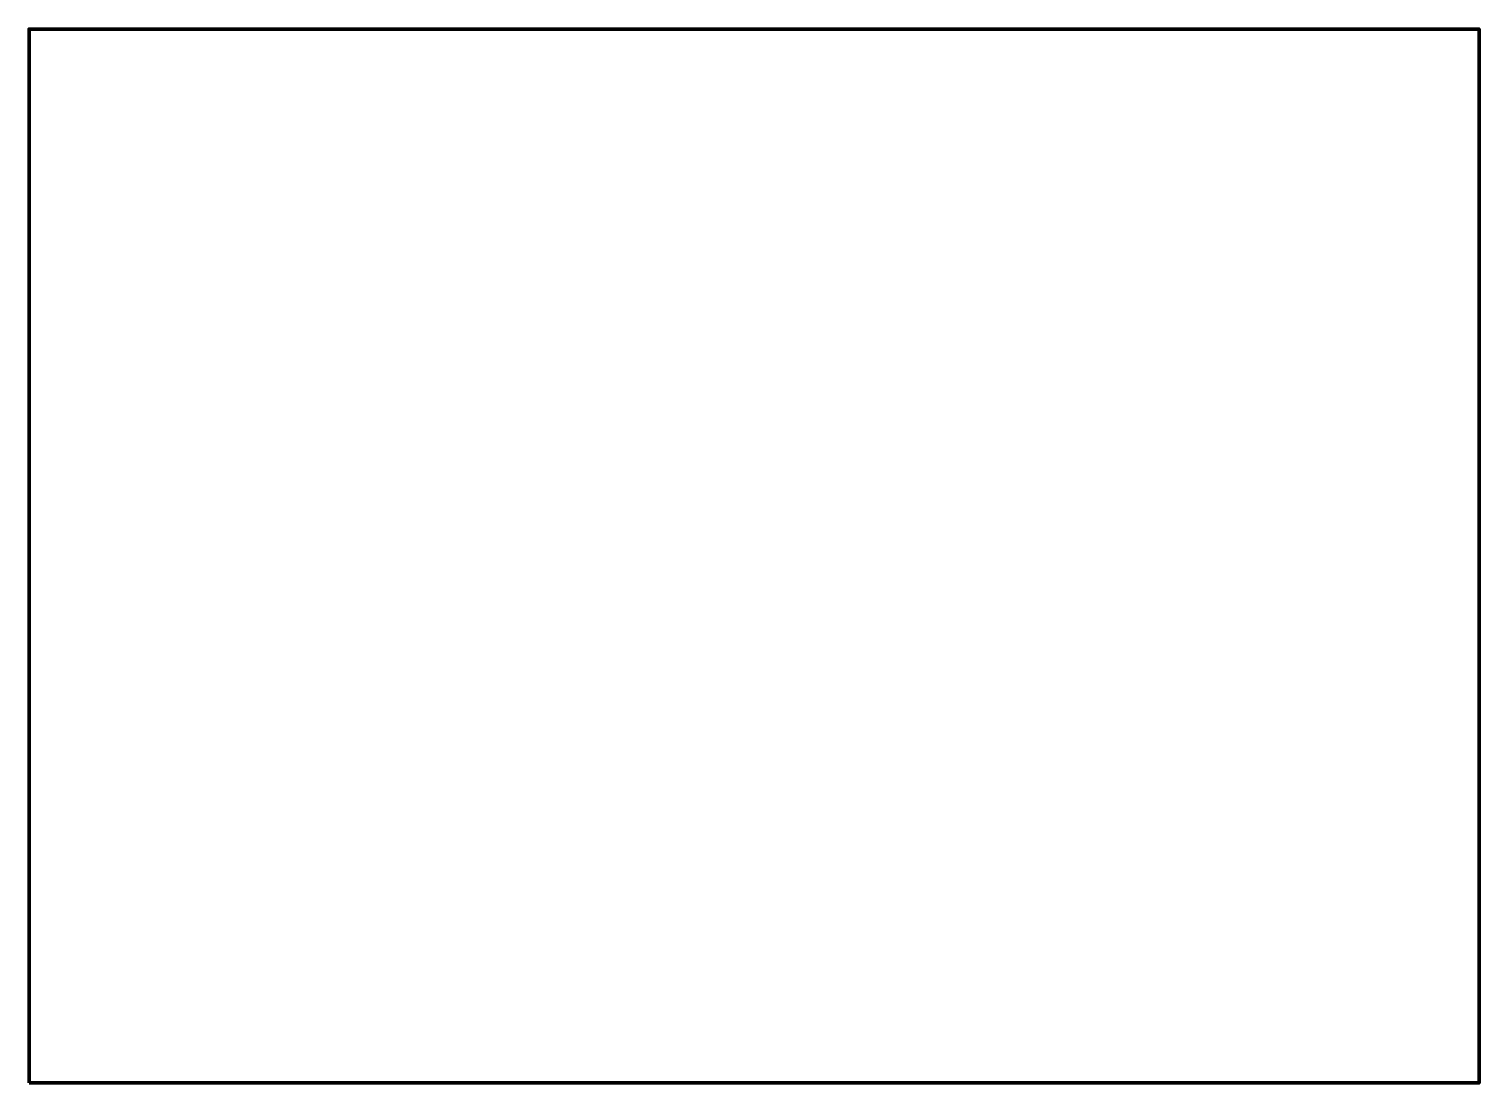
# Paper-space layout 'Титульный лист альбом образцов' of a CAD drawing. Header units: millimetres. Extents: x 16 to 411, y 1 to 288.
import ezdxf

# ---------------------------------------------------------------- set-up
doc = ezdxf.new("R2010")
doc.units = ezdxf.units.MM
doc.layers.add('Рамка', color=7, linetype='Continuous', lineweight=100)

psp = doc.layouts.new('Титульный лист альбом образцов')

# ---------------------------------------------------------------- linework, layer by layer
at = {"layer": 'Рамка'}
psp.add_lwpolyline([(16.16, 0.6), (411.16, 0.6), (411.16, 287.6), (16.16, 287.6)], close=True, dxfattribs=at)

doc.saveas('drawing.dxf')
